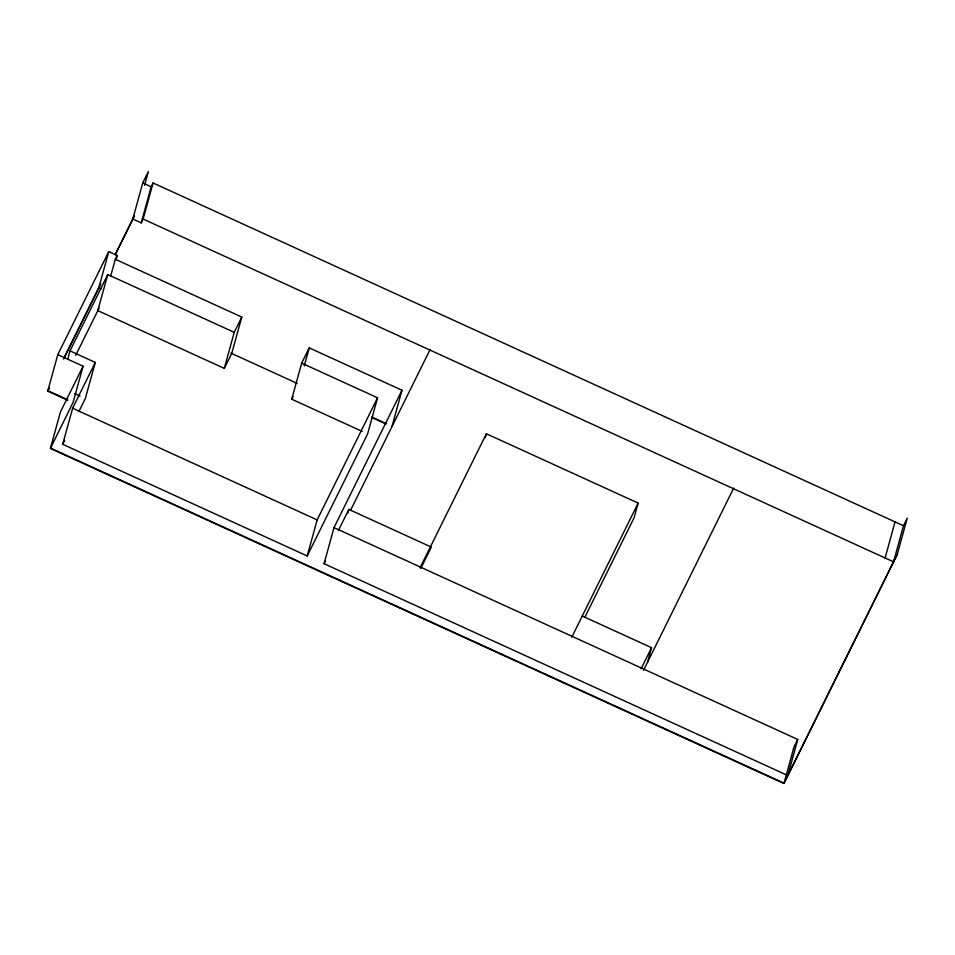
<?xml version="1.0" encoding="UTF-8"?>
<svg xmlns="http://www.w3.org/2000/svg" width="955" height="955" viewBox="0 0 955 955"><rect width="100%" height="100%" fill="white"/><g stroke="black" fill="none" stroke-linecap="round" stroke-linejoin="round"><path stroke-width="1.43" d="M67.817 399.847L47.846 390.726L57.789 354.651L108.763 251.619L117.19 255.474L116.044 259.629M67.698 359.187L69.99 350.867L107.748 274.551L234.226 332.328L224.294 368.403L97.816 310.626L107.748 274.551M108.763 251.619L98.831 287.694L101.23 288.792M57.789 354.651L83.085 366.207L73.141 402.282L50.388 448.432L783.936 783.518L897.211 554.557M392.039 426.312L401.983 390.237L309.229 347.871L301.685 363.139L377.559 397.793L367.627 433.868L307.212 555.977L62.696 444.29L72.64 408.215L95.285 362.423L69.99 350.867M110.72 275.935L115.304 259.283L117.19 255.474M144.587 185.366L148.407 171.482L142.749 182.93L132.805 219.005L141.245 222.861L143.131 219.041L153.063 182.966L903.478 525.751L893.534 561.827L143.131 219.041M95.285 362.423L85.353 398.498L78.883 411.581M141.245 222.861L151.177 186.786L153.063 182.966M115.304 259.283L241.782 317.06L231.838 353.135L224.294 368.403M362.208 431.397L291.741 399.214L301.685 363.139M304.263 365.908L309.229 347.871M307.212 555.977L317.144 519.902L377.559 397.793M786.454 774.899L324.079 563.689L334.011 527.614L401.983 390.237M347.751 513.384L348.85 509.409L431.338 547.096L420.869 568.261M485.283 437.736L486.37 433.761L638.143 503.082L634.132 517.658L584.878 617.205M647.526 662.257L651.537 647.681L582.264 616.035M83.085 366.207L60.428 411.987L50.496 448.074L784.031 783.148L793.975 747.073L797.747 739.445L334.011 527.614M787.815 775.52L797.747 739.445M885.106 557.983L895.038 521.908M47.846 390.726L49.159 388.076M63.531 359.02L100.788 283.731M115.161 254.675L134.07 216.463M49.063 388.446L47.75 391.084L67.721 400.205M64.116 358.018L99.475 286.548M115.292 254.567L134.416 215.925M75.684 355.367L99.081 308.083M62.696 444.29L64.642 440.362M234.226 332.328L241.782 317.06M291.741 399.214L293.006 396.671M338.368 530.574L348.85 509.409M324.079 563.689L325.392 561.015M350.473 510.483L430.18 349.387M420.045 567.807L486.37 433.761M571.782 637.2L638.143 503.082M641.068 668.846L651.537 647.681M643.491 670.398L733.715 488.041M903.478 525.751L907.25 518.123L897.318 554.198L784.031 783.148M142.749 182.93L151.177 186.786M371.877 417.108L386.668 423.853M230.847 353.087L297.184 383.397M371.638 417.407L385.175 423.59M74.705 393.627L80.029 396.062M72.64 408.215L317.144 519.902"/></g></svg>
